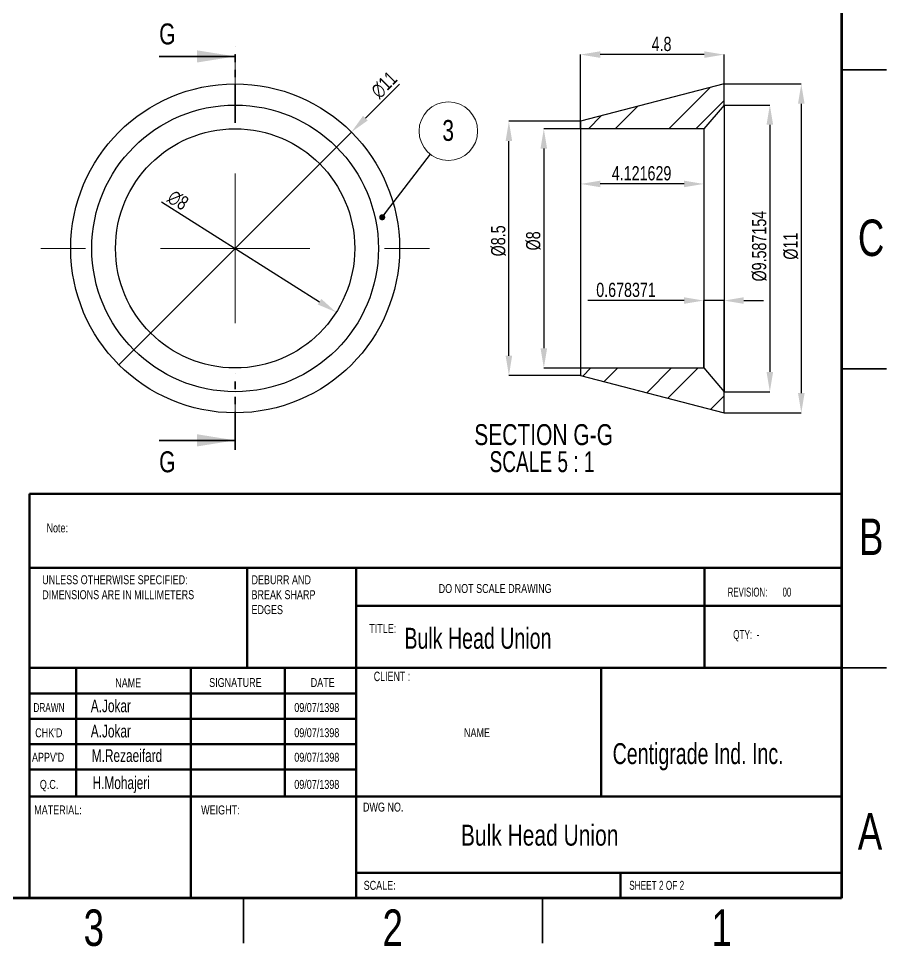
# Model space of a CAD drawing. Header units: millimetres. Extents: x 1113 to 2233, y 538 to 831.
# Drawn here: x 1382.7 to 1527.9, y 538 to 693.2 of the extents above; entities that cross this region are included whole.
import ezdxf

# ---------------------------------------------------------------- set-up
doc = ezdxf.new("R2010")
doc.units = ezdxf.units.MM
doc.linetypes.add('PHANTOM', pattern=[12.7, 6.35, -1.27, 1.27, -1.27, 1.27, -1.27])
doc.styles.add('SLDTEXTSTYLE0', font='TXT', dxfattribs={"width": 0.75})
doc.styles.add('SLDTEXTSTYLE1', font='TXT', dxfattribs={"width": 0.686449})
doc.styles.add('SLDTEXTSTYLE2', font='TXT', dxfattribs={"width": 0.652778})
doc.styles.add('SLDTEXTSTYLE3', font='TXT', dxfattribs={"width": 0.6875})
doc.styles.add('SLDTEXTSTYLE4', font='TXT', dxfattribs={"width": 0.7})
doc.styles.add('SLDTEXTSTYLE5', font='TXT', dxfattribs={"width": 0.678571})
doc.styles.add('SLDTEXTSTYLE6', font='TXT', dxfattribs={"width": 0.681818})
doc.styles.get("Standard").update_dxf_attribs({"font": 'arial.ttf'})
doc.dimstyles.new('SLDDIMSTYLE1', dxfattribs={"dimtxt": 0.18, "dimasz": 1.016, "dimexe": 0, "dimexo": 0.0625, "dimgap": 0, "dimtad": 0, "dimtih": 1, "dimtoh": 1, "dimdec": 0, "dimrnd": 1e-09, "dimzin": 0, "dimdsep": 46, "dimtxsty": 'Standard', "dimblk1": 'DOT', "dimblk2": 'DOT', "dimsah": 1, "dimcen": 0.09, "dimadec": 0, "dimazin": 0, "dimtfac": 1.016, "dimtdec": 0, "dimtofl": 0, "dimtmove": 0, "dimatfit": 3, "dimldrblk": 'DOT', "dimfxl": 1, "dimfrac": 2, "dimtolj": 1, "dimtzin": 0, "dimarcsym": 0})
doc.dimstyles.new('SLDDIMSTYLE10', dxfattribs={"dimtxt": 2.38125, "dimasz": 3.302, "dimexe": 0, "dimexo": 0.0625, "dimgap": 0.595312, "dimtad": 1, "dimdec": 1, "dimlfac": 0.2, "dimrnd": 1e-09, "dimzin": 12, "dimdsep": 46, "dimtxsty": 'SLDTEXTSTYLE0', "dimblk1": 'NONE', "dimsah": 1, "dimcen": 0, "dimadec": 0, "dimazin": 3, "dimtfac": 1, "dimtdec": 1, "dimtmove": 0, "dimatfit": 3, "dimldrblk": 'NONE', "dimfxl": 1, "dimfrac": 2, "dimtolj": 1, "dimtzin": 12, "dimarcsym": 0})
doc.dimstyles.new('SLDDIMSTYLE6', dxfattribs={"dimtxt": 2.38125, "dimasz": 3.302, "dimexe": 0, "dimexo": 0.0625, "dimgap": 0.595312, "dimtad": 1, "dimdec": 1, "dimlfac": 0.2, "dimrnd": 1e-09, "dimzin": 12, "dimdsep": 46, "dimtxsty": 'SLDTEXTSTYLE0', "dimsah": 1, "dimcen": 0, "dimadec": 0, "dimazin": 3, "dimtfac": 1, "dimtdec": 1, "dimtmove": 0, "dimatfit": 3, "dimfxl": 1, "dimfrac": 2, "dimtolj": 1, "dimtzin": 12, "dimarcsym": 0})
doc.dimstyles.new('SLDDIMSTYLE7', dxfattribs={"dimtxt": 2.38125, "dimasz": 3.302, "dimexe": 0, "dimexo": 0.0625, "dimgap": 0.595312, "dimtad": 1, "dimdec": 6, "dimlfac": 0.2, "dimrnd": 1e-09, "dimzin": 12, "dimdsep": 46, "dimtxsty": 'SLDTEXTSTYLE0', "dimsah": 1, "dimcen": 0.09, "dimadec": 0, "dimazin": 3, "dimtfac": 1, "dimtdec": 1, "dimtofl": 0, "dimtmove": 0, "dimatfit": 3, "dimfxl": 1, "dimfrac": 2, "dimtolj": 1, "dimtzin": 12, "dimarcsym": 0})
doc.dimstyles.new('SLDDIMSTYLE9', dxfattribs={"dimtxt": 2.38125, "dimasz": 3.302, "dimexe": 0, "dimexo": 0.0625, "dimgap": 0.595312, "dimtad": 1, "dimdec": 6, "dimlfac": 0.2, "dimrnd": 1e-09, "dimdsep": 46, "dimtxsty": 'SLDTEXTSTYLE0', "dimsah": 1, "dimcen": 0.09, "dimadec": 0, "dimazin": 2, "dimtfac": 1, "dimtdec": 1, "dimtmove": 0, "dimatfit": 0, "dimfxl": 1, "dimfrac": 2, "dimtolj": 1, "dimtzin": 12, "dimarcsym": 0})
pattern_1 = [(45, (1110.37, 536.097), (-6.7352, 6.7352), []), (45, (1114.861, 536.097), (-6.7352, 6.7352), [])]

# ---------------------------------------------------------------- blocks, each defined once
blk = doc.blocks.new('SW_NOTE_13')
at = {"color": 0, "linetype": 'Continuous', "lineweight": 0, "char_height": 1.5, "attachment_point": 1, "style": 'SLDTEXTSTYLE0'}
for s, insert in [('UNLESS OTHERWISE SPECIFIED:', (0, 1.93)), ('DIMENSIONS ARE IN MILLIMETERS', (0, -0.57))]:
    blk.add_mtext(s, dxfattribs=dict(at, insert=insert))
blk = doc.blocks.new('SW_NOTE_14')
at = {"color": 0, "linetype": 'Continuous', "lineweight": 0, "char_height": 1.5, "attachment_point": 1, "style": 'SLDTEXTSTYLE0'}
for s, insert in [('DEBURR AND', (0, 1.93)), ('BREAK SHARP', (0, -0.57)), ('EDGES', (0, -3.07))]:
    blk.add_mtext(s, dxfattribs=dict(at, insert=insert))
blk = doc.blocks.new('*D96')
at = {"color": 0, "linetype": 'Continuous', "lineweight": -2, "transparency": 16777216}
for p, q in [((1446.43, 682.24), (1440.73, 676.53)), ((1399.5, 635.31), (1438.39, 674.2))]:
    blk.add_line(p, q, dxfattribs=at)
at = {"color": 0, "linetype": 'Continuous', "transparency": 16777216}
blk.add_solid([(1440.34, 676.92), (1441.12, 676.14), (1438.39, 674.2)], dxfattribs=at)
at = {"layer": 'Defpoints', "color": 0, "linetype": 'Continuous', "transparency": 16777216}
for p in [(1438.39, 674.2), (1399.5, 635.31)]:
    blk.add_point(p, dxfattribs=at)
at = {"color": 0, "linetype": 'Continuous', "lineweight": 18, "transparency": 16777216, "insert": (1441.38, 681.39), "char_height": 2.381, "attachment_point": 1, "rotation": 45, "style": 'SLDTEXTSTYLE0'}
blk.add_mtext('\\A1;∅11', dxfattribs=at)
blk = doc.blocks.new('_NONE')
blk = doc.blocks.new('*D97')
at = {"color": 0, "linetype": 'Continuous', "lineweight": -2, "transparency": 16777216}
blk.add_line((1406.64, 662.53), (1433.06, 645.83), dxfattribs=at)
at = {"color": 0, "linetype": 'Continuous', "transparency": 16777216}
blk.add_solid([(1433.36, 646.3), (1432.77, 645.37), (1435.85, 644.07)], dxfattribs=at)
at = {"layer": 'Defpoints', "color": 0, "linetype": 'Continuous', "transparency": 16777216}
for p in [(1402.04, 665.44), (1435.85, 644.07)]:
    blk.add_point(p, dxfattribs=at)
at = {"color": 0, "linetype": 'Continuous', "lineweight": 18, "transparency": 16777216, "insert": (1408.73, 664.73), "char_height": 2.381, "attachment_point": 1, "rotation": 327.7147, "style": 'SLDTEXTSTYLE0'}
blk.add_mtext('\\A1;∅8', dxfattribs=at)
blk = doc.blocks.new('SW_NOTE_21')
at = {"color": 0, "linetype": 'Continuous', "lineweight": 0}
blk.add_circle((2.98, 3.88), 4.9, dxfattribs=at)
at = {"color": 0, "linetype": 'Continuous', "lineweight": 0, "insert": (2.95, 5.74), "char_height": 3.5, "attachment_point": 2, "style": 'SLDTEXTSTYLE0'}
blk.add_mtext('3', dxfattribs=at)
blk = doc.blocks.new('_DOT')
at = {"color": 0, "linetype": 'ByBlock', "lineweight": -2}
blk.add_line((-0.5, 0), (-1, 0), dxfattribs=at)
at = {"color": 0, "linetype": 'ByBlock', "const_width": 0.5}
blk.add_lwpolyline([(-0.25, 0, 1), (0.25, 0, 1)], format="xyb", close=True, dxfattribs=at)
blk = doc.blocks.new('SW_CENTERMARKSYMBOL_3')
at = {"color": 0, "linetype": 'Continuous', "lineweight": 0}
for p, q in [((0, 25), (0, 32.5)), ((0, 0), (0, 12.5)), ((-25, 0), (-32.5, 0)), ((0, 0), (-12.5, 0)), ((0, 0), (0, -12.5)), ((0, 0), (12.5, 0)), ((25, 0), (32.5, 0)), ((0, -25), (0, -32.5))]:
    blk.add_line(p, q, dxfattribs=at)
blk = doc.blocks.new('*D98')
at = {"color": 0, "linetype": 'Continuous', "lineweight": -2, "transparency": 16777216}
for p, q in [((1476.71, 674.82), (1476.71, 687.16)), ((1497.41, 687.16), (1480.01, 687.16)), ((1500.71, 678.78), (1500.71, 687.16))]:
    blk.add_line(p, q, dxfattribs=at)
at = {"color": 0, "linetype": 'Continuous', "transparency": 16777216}
for points in [[(1480.01, 687.71), (1480.01, 686.61), (1476.71, 687.16)], [(1497.41, 687.71), (1497.41, 686.61), (1500.71, 687.16)]]:
    blk.add_solid(points, dxfattribs=at)
at = {"layer": 'Defpoints', "color": 0, "linetype": 'Continuous', "transparency": 16777216}
for p in [(1476.71, 687.16), (1500.71, 678.72), (1476.71, 674.75)]:
    blk.add_point(p, dxfattribs=at)
at = {"color": 0, "linetype": 'Continuous', "lineweight": 18, "transparency": 16777216, "insert": (1490.26, 690.13), "char_height": 2.381, "attachment_point": 2, "style": 'SLDTEXTSTYLE0'}
blk.add_mtext('\\A1;4.8', dxfattribs=at)
blk = doc.blocks.new('*D99')
at = {"color": 0, "linetype": 'Continuous', "lineweight": -2, "transparency": 16777216}
for p, q in [((1476.71, 674.69), (1476.71, 665.53)), ((1497.32, 674.69), (1497.32, 665.53)), ((1494.02, 665.53), (1480.01, 665.53))]:
    blk.add_line(p, q, dxfattribs=at)
at = {"color": 0, "linetype": 'Continuous', "transparency": 16777216}
for points in [[(1480.01, 666.08), (1480.01, 664.98), (1476.71, 665.53)], [(1494.02, 666.08), (1494.02, 664.98), (1497.32, 665.53)]]:
    blk.add_solid(points, dxfattribs=at)
at = {"layer": 'Defpoints', "color": 0, "linetype": 'Continuous', "transparency": 16777216}
for p in [(1476.71, 674.75), (1497.32, 674.75), (1476.71, 665.53)]:
    blk.add_point(p, dxfattribs=at)
at = {"color": 0, "linetype": 'Continuous', "lineweight": 18, "transparency": 16777216, "insert": (1486.92, 668.51), "char_height": 2.3813, "attachment_point": 2, "style": 'SLDTEXTSTYLE0'}
blk.add_mtext('\\A1;4.121629', dxfattribs=at)
blk = doc.blocks.new('*D100')
at = {"color": 0, "linetype": 'Continuous', "lineweight": -2, "transparency": 16777216}
for p, q in [((1476.65, 674.75), (1470.57, 674.75)), ((1470.57, 671.45), (1470.57, 638.06)), ((1476.65, 634.75), (1470.57, 634.75))]:
    blk.add_line(p, q, dxfattribs=at)
at = {"color": 0, "linetype": 'Continuous', "transparency": 16777216}
for points in [[(1470.02, 671.45), (1471.12, 671.45), (1470.57, 674.75)], [(1470.02, 638.06), (1471.12, 638.06), (1470.57, 634.75)]]:
    blk.add_solid(points, dxfattribs=at)
at = {"layer": 'Defpoints', "color": 0, "linetype": 'Continuous', "transparency": 16777216}
for p in [(1476.71, 674.75), (1470.57, 634.75), (1476.71, 634.75)]:
    blk.add_point(p, dxfattribs=at)
at = {"color": 0, "linetype": 'Continuous', "lineweight": 18, "transparency": 16777216, "insert": (1467.6, 656.01), "char_height": 2.381, "attachment_point": 2, "rotation": 90, "style": 'SLDTEXTSTYLE0'}
blk.add_mtext('\\A1;%%c8', dxfattribs=at)
blk = doc.blocks.new('*D101')
at = {"color": 0, "linetype": 'Continuous', "lineweight": -2, "transparency": 16777216}
for p, q in [((1476.65, 676), (1464.73, 676)), ((1464.73, 636.81), (1464.73, 672.7)), ((1476.65, 633.5), (1464.73, 633.5))]:
    blk.add_line(p, q, dxfattribs=at)
at = {"color": 0, "linetype": 'Continuous', "transparency": 16777216}
for points in [[(1464.18, 672.7), (1465.28, 672.7), (1464.73, 676)], [(1464.18, 636.81), (1465.28, 636.81), (1464.73, 633.5)]]:
    blk.add_solid(points, dxfattribs=at)
at = {"layer": 'Defpoints', "color": 0, "linetype": 'Continuous', "transparency": 16777216}
for p in [(1464.73, 676), (1476.71, 676), (1476.71, 633.5)]:
    blk.add_point(p, dxfattribs=at)
at = {"color": 0, "linetype": 'Continuous', "lineweight": 18, "transparency": 16777216, "insert": (1461.75, 656.01), "char_height": 2.381, "attachment_point": 2, "rotation": 90, "style": 'SLDTEXTSTYLE0'}
blk.add_mtext('\\A1;%%c8.5', dxfattribs=at)
blk = doc.blocks.new('*D102')
at = {"color": 0, "linetype": 'Continuous', "lineweight": -2, "transparency": 16777216}
for p, q in [((1500.77, 682.25), (1513.63, 682.25)), ((1513.63, 678.95), (1513.63, 630.56)), ((1500.77, 627.25), (1513.63, 627.25))]:
    blk.add_line(p, q, dxfattribs=at)
at = {"color": 0, "linetype": 'Continuous', "transparency": 16777216}
for points in [[(1513.08, 678.95), (1514.18, 678.95), (1513.63, 682.25)], [(1513.08, 630.56), (1514.18, 630.56), (1513.63, 627.25)]]:
    blk.add_solid(points, dxfattribs=at)
at = {"layer": 'Defpoints', "color": 0, "linetype": 'Continuous', "transparency": 16777216}
for p in [(1500.71, 682.25), (1500.71, 627.25), (1513.63, 627.25)]:
    blk.add_point(p, dxfattribs=at)
at = {"color": 0, "linetype": 'Continuous', "lineweight": 18, "transparency": 16777216, "insert": (1510.65, 655.13), "char_height": 2.381, "attachment_point": 2, "rotation": 90, "style": 'SLDTEXTSTYLE0'}
blk.add_mtext('\\A1;%%c11', dxfattribs=at)
blk = doc.blocks.new('*D103')
at = {"color": 0, "linetype": 'Continuous', "lineweight": -2, "transparency": 16777216}
for p, q in [((1500.77, 678.72), (1508.37, 678.72)), ((1508.37, 675.42), (1508.37, 634.09)), ((1500.77, 630.79), (1508.37, 630.79))]:
    blk.add_line(p, q, dxfattribs=at)
at = {"color": 0, "linetype": 'Continuous', "transparency": 16777216}
for points in [[(1507.82, 675.42), (1508.92, 675.42), (1508.37, 678.72)], [(1507.82, 634.09), (1508.92, 634.09), (1508.37, 630.79)]]:
    blk.add_solid(points, dxfattribs=at)
at = {"layer": 'Defpoints', "color": 0, "linetype": 'Continuous', "transparency": 16777216}
for p in [(1500.71, 678.72), (1500.71, 630.79), (1508.37, 630.79)]:
    blk.add_point(p, dxfattribs=at)
at = {"color": 0, "linetype": 'Continuous', "lineweight": 18, "transparency": 16777216, "insert": (1505.39, 655.13), "char_height": 2.3813, "attachment_point": 2, "rotation": 90, "style": 'SLDTEXTSTYLE0'}
blk.add_mtext('\\A1;%%c9.587154', dxfattribs=at)
blk = doc.blocks.new('*D104')
at = {"color": 0, "linetype": 'Continuous', "lineweight": -2, "transparency": 16777216}
for p, q in [((1494.02, 646.03), (1477.92, 646.03)), ((1497.32, 634.82), (1497.32, 646.03)), ((1500.71, 646.03), (1497.32, 646.03)), ((1500.71, 630.85), (1500.71, 646.03)), ((1504.01, 646.03), (1507.32, 646.03))]:
    blk.add_line(p, q, dxfattribs=at)
at = {"color": 0, "linetype": 'Continuous', "transparency": 16777216}
for points in [[(1494.02, 646.58), (1494.02, 645.48), (1497.32, 646.03)], [(1504.01, 646.58), (1504.01, 645.48), (1500.71, 646.03)]]:
    blk.add_solid(points, dxfattribs=at)
at = {"layer": 'Defpoints', "color": 0, "linetype": 'Continuous', "transparency": 16777216}
for p in [(1497.32, 646.03), (1497.32, 634.75), (1500.71, 630.79)]:
    blk.add_point(p, dxfattribs=at)
at = {"color": 0, "linetype": 'Continuous', "lineweight": 18, "transparency": 16777216, "insert": (1484.32, 649.01), "char_height": 2.3813, "attachment_point": 2, "style": 'SLDTEXTSTYLE0'}
blk.add_mtext('\\A1;0.678371', dxfattribs=at)
blk = doc.blocks.new('SW_NOTE_22')
at = {"color": 0, "linetype": 'Continuous', "lineweight": 0, "char_height": 3.5, "attachment_point": 2}
for s, insert, style in [('SECTION G-G', (15.04, 4.51), 'SLDTEXTSTYLE0'), ('SCALE 5 : 1', (14.77, -0.01), 'SLDTEXTSTYLE6')]:
    blk.add_mtext(s, dxfattribs=dict(at, insert=insert, style=style))

msp = doc.modelspace()

# ---------------------------------------------------------------- hatches: boundary and pattern name
at = {"linetype": 'Continuous', "lineweight": 18}
h = msp.add_hatch(dxfattribs=at)
h.set_pattern_fill('ANSI32', style=0)
h.set_pattern_definition(pattern_1)
h.paths.add_polyline_path([(1500.711851, 682.2533386), (1476.711851, 676.0033386), (1476.711851, 674.7533386), (1497.3199962, 674.7533386), (1500.711851, 678.7212224)], flags=0)
h = msp.add_hatch(dxfattribs=at)
h.set_pattern_fill('ANSI32', style=0)
h.set_pattern_definition(pattern_1)
h.paths.add_polyline_path([(1497.3199962, 634.7533386), (1476.711851, 634.7533386), (1476.711851, 633.5033386), (1500.711851, 627.2533386), (1500.711851, 630.7854547)], flags=0)

# ---------------------------------------------------------------- linework, layer by layer
at = {"color": 7, "linetype": 'Continuous', "lineweight": 70}
for p, q in [((1520.3704686, 823.0966835), (1520.3704686, 546.0966835)), ((1520.3704686, 546.0966835), (1120.3704686, 546.0966835))]:
    msp.add_line(p, q, dxfattribs=at)
at = {"color": 7, "linetype": 'PHANTOM', "lineweight": 35}
for p, q in [((1418.9455828, 675.7408386), (1418.9455828, 688.4408386)), ((1418.9455828, 621.0658386), (1418.9455828, 633.7721886))]:
    msp.add_line(p, q, dxfattribs=at)
at = {"color": 7, "linetype": 'Continuous', "lineweight": 35}
for p, q in [((1406.2455828, 686.8533386), (1418.9455828, 686.8533386)), ((1527.8704686, 684.5966835), (1520.3704686, 684.5966835)), ((1520.3704686, 684.5966835), (1527.8704686, 684.5966835)), ((1520.3704686, 634.5966835), (1527.8704686, 634.5966835)), ((1406.2455828, 622.6533386), (1418.9455828, 622.6533386)), ((1520.3704686, 584.5966835), (1527.8704686, 584.5966835)), ((1420.3704686, 546.0966835), (1420.3704686, 538.5966835)), ((1470.3704686, 546.0966835), (1470.3704686, 538.5966835))]:
    msp.add_line(p, q, dxfattribs=at)
at = {"color": 7, "linetype": 'Continuous', "lineweight": 25}
for p, q in [((1500.7118508, 682.2533384), (1476.7118508, 676.0033397)), ((1500.7118508, 678.721223), (1500.7118508, 682.2533384)), ((1500.7118508, 678.721223), (1497.3199961, 674.7533395)), ((1500.7118508, 678.721223), (1500.7118508, 630.7854541)), ((1476.7118508, 676.0033397), (1476.7118508, 674.7533395)), ((1497.3199961, 674.7533395), (1476.7118508, 674.7533395)), ((1476.7118508, 674.7533395), (1476.7118508, 634.7533376)), ((1497.3199961, 674.7533395), (1497.3199961, 634.7533376)), ((1476.7118508, 634.7533376), (1497.3199961, 634.7533376)), ((1476.7118508, 634.7533376), (1476.7118508, 633.5033374)), ((1497.3199961, 634.7533376), (1500.7118508, 630.7854541)), ((1476.7118508, 633.5033374), (1500.7118508, 627.2533387)), ((1500.7118508, 627.2533387), (1500.7118508, 630.7854541))]:
    msp.add_line(p, q, dxfattribs=at)
at = {"color": 7, "linetype": 'Continuous', "lineweight": 50}
for p, q in [((1384.5704686, 613.6936889), (1520.3704686, 613.6936889)), ((1384.5704686, 613.6936889), (1384.5704686, 601.3466835)), ((1384.5704686, 601.3466835), (1520.3704686, 601.3466835)), ((1384.5704686, 601.3466835), (1384.5704686, 546.3466835)), ((1420.9704686, 601.3466835), (1420.9704686, 584.5966835)), ((1439.1704686, 601.3466835), (1439.1704686, 546.0966835)), ((1497.460495, 584.5966835), (1497.460495, 601.3466835)), ((1520.3704686, 594.9716835), (1439.1704686, 594.9716835)), ((1520.3704686, 584.5966835), (1384.5704686, 584.5966835)), ((1392.3704686, 584.5966835), (1392.3704686, 563.0966835)), ((1411.5614211, 584.5966835), (1411.5614211, 546.3466835)), ((1427.2765448, 584.5966835), (1427.2765448, 563.0966835)), ((1439.1704686, 546.3466835), (1439.1704686, 584.5966835)), ((1480.1564088, 563.0966835), (1480.1564088, 584.5966835)), ((1439.1704686, 580.3466835), (1384.5704686, 580.3466835)), ((1439.1704686, 576.0966835), (1384.5704686, 576.0966835)), ((1439.1704686, 571.8466835), (1384.5704686, 571.8466835)), ((1439.1704686, 567.5966835), (1384.5704686, 567.5966835)), ((1394.9704686, 563.0966835), (1384.5704686, 563.0966835)), ((1394.9704686, 563.0966835), (1520.3704686, 563.0966835)), ((1439.1704686, 550.3466835), (1520.3704686, 550.3466835)), ((1483.3704686, 546.0966835), (1483.3704686, 550.3466835))]:
    msp.add_line(p, q, dxfattribs=at)
at = {"color": 7, "linetype": 'Continuous', "lineweight": 25}
for radius in [27.5, 23.9678838, 20]:
    msp.add_circle((1418.9455828, 654.7533386), radius, dxfattribs=at)
at = {"color": 7, "linetype": 'Continuous', "lineweight": 35}
for points in [[(1418.9455828, 686.8533386), (1412.5955828, 687.8693386), (1412.5955828, 685.8373386)], [(1418.9455828, 622.6533386), (1412.5955828, 623.6693386), (1412.5955828, 621.6373386)]]:
    msp.add_solid(points, dxfattribs=at)

# ---------------------------------------------------------------- block references
at = {"color": 7, "linetype": 'Continuous', "lineweight": 0}
for name, p in [('SW_CENTERMARKSYMBOL_3', (1418.9455828, 654.7533386)), ('SW_NOTE_21', (1451.6234455, 670.488927)), ('SW_NOTE_22', (1455.5001209, 620.8516958)), ('SW_NOTE_13', (1386.6792987, 598.1661729)), ('SW_NOTE_14', (1421.6796843, 598.1661731))]:
    msp.add_blockref(name, p, dxfattribs=at)

# ---------------------------------------------------------------- texts
at = {"color": 7, "linetype": 'Continuous', "char_height": 3.5, "attachment_point": 1, "style": 'SLDTEXTSTYLE0'}
for insert in [(1406.2455828, 692.3641448), (1406.2455828, 620.8182401)]:
    msp.add_mtext('G', dxfattribs=dict(at, insert=insert))
at = {"color": 7, "linetype": 'Continuous', "lineweight": 0}
for s, insert, char_height, attachment_point, style in [('C', (1525.3069686, 659.5723739), 6.096, 2, 'SLDTEXTSTYLE0'), ('Note:', (1387.4027487, 608.7629825), 1.5, 1, 'SLDTEXTSTYLE0'), ('B', (1525.3239019, 609.5723739), 6.096, 2, 'SLDTEXTSTYLE0'), ('DO NOT SCALE DRAWING', (1452.9851092, 598.6296771), 1.5, 1, 'SLDTEXTSTYLE0'), ('REVISION:       00', (1501.3253586, 598.0314568), 1.5, 1, 'SLDTEXTSTYLE2'), ('TITLE:', (1441.381537, 591.9623181), 1.5, 1, 'SLDTEXTSTYLE0'), ('Bulk Head Union', (1447.2594498, 591.3075738), 3.5, 1, 'SLDTEXTSTYLE4'), ('QTY:  -', (1502.246257, 590.932805), 1.5, 1, 'SLDTEXTSTYLE5'), ('CLIENT :', (1442.1299838, 583.9819524), 1.5875, 1, 'SLDTEXTSTYLE4'), ('NAME', (1398.8927078, 582.8481661), 1.5, 1, 'SLDTEXTSTYLE0'), ('SIGNATURE', (1414.6040562, 582.9084399), 1.5, 1, 'SLDTEXTSTYLE0'), ('DATE', (1431.5882944, 582.9084399), 1.5, 1, 'SLDTEXTSTYLE0'), ('A.Jokar', (1394.8068702, 579.3158961), 2.11666667, 1, 'SLDTEXTSTYLE4'), ('09/07/1398', (1428.8390758, 578.731465), 1.5, 1, 'SLDTEXTSTYLE0'), ('DRAWN', (1385.2138315, 578.7314648), 1.5, 1, 'SLDTEXTSTYLE1'), ("CHK'D", (1385.5096908, 574.5085365), 1.5, 1, 'SLDTEXTSTYLE0'), ('A.Jokar', (1394.8068702, 575.0929678), 2.11666667, 1, 'SLDTEXTSTYLE4'), ('09/07/1398', (1428.8390758, 574.5222162), 1.5, 1, 'SLDTEXTSTYLE0'), ('NAME', (1457.2216737, 574.522216), 1.5, 1, 'SLDTEXTSTYLE0'), ('M.Rezaeifard', (1394.9695879, 570.9969814), 2.116666667, 1, 'SLDTEXTSTYLE4'), ('Centigrade Ind. Inc.', (1482.0780422, 572.0200991), 3.5, 1, 'SLDTEXTSTYLE4'), ("APPV'D", (1384.972191, 570.4125501), 1.5, 1, 'SLDTEXTSTYLE0'), ('09/07/1398', (1428.8390758, 570.4125503), 1.5, 1, 'SLDTEXTSTYLE0'), ('H.Mohajeri', (1395.1047714, 566.4567506), 2.11666667, 1, 'SLDTEXTSTYLE4'), ('Q.C.', (1386.2858627, 565.8723193), 1.5, 1, 'SLDTEXTSTYLE0'), ('09/07/1398', (1428.8390758, 565.8723195), 1.5, 1, 'SLDTEXTSTYLE0'), ('DWG NO.', (1440.3234708, 562.0827398), 1.5, 1, 'SLDTEXTSTYLE0'), ('MATERIAL:', (1385.3457063, 561.6013456), 1.5, 1, 'SLDTEXTSTYLE0'), ('WEIGHT:', (1413.2640752, 561.5999298), 1.4986, 1, 'SLDTEXTSTYLE0'), ('A', (1525.127052, 560.3223739), 6.096, 2, 'SLDTEXTSTYLE0'), ('Bulk Head Union', (1456.7058502, 558.3875202), 3.5, 1, 'SLDTEXTSTYLE0'), ('SCALE:', (1440.4444347, 548.9967708), 1.5, 1, 'SLDTEXTSTYLE0'), ('SHEET 2 OF 2', (1484.8487631, 548.9967708), 1.5, 1, 'SLDTEXTSTYLE3'), ('3', (1395.3090853, 544.2103739), 6.096, 2, 'SLDTEXTSTYLE0'), ('2', (1445.3090853, 544.2103739), 6.096, 2, 'SLDTEXTSTYLE0'), ('1', (1500.3090853, 544.2103739), 6.096, 2, 'SLDTEXTSTYLE0')]:
    msp.add_mtext(s, dxfattribs=dict(at, insert=insert, char_height=char_height, attachment_point=attachment_point, style=style))

# ---------------------------------------------------------------- dimensions: what is measured, and where the dimension line sits
at = {"color": 7, "linetype": 'Continuous', "lineweight": 18}
for base, p1, p2, dimstyle, picture, middle in [((1476.711851, 687.1581071), (1500.711851, 678.7212224), (1476.711851, 674.7533386), 'SLDDIMSTYLE7', '*D98', (1490.2627463, 687.1581071)), ((1476.711851, 665.5342901), (1497.3199962, 674.7533386), (1476.711851, 674.7533386), 'SLDDIMSTYLE7', '*D99', (1486.9162032, 665.5342901)), ((1497.3199962, 646.0346194), (1500.711851, 630.7854547), (1497.3199962, 634.7533386), 'SLDDIMSTYLE9', '*D104', (1484.3163868, 646.0346194))]:
    dim = msp.add_linear_dim(base=base, p1=p1, p2=p2, dimstyle=dimstyle, dxfattribs=at)
    dim.commit()
    dim.dimension.update_dxf_attribs({"geometry": picture, "text_midpoint": middle, "dimtype": 160})
dim = msp.add_diameter_dim_2p(p1=(1399.5001463, 635.3079021), p2=(1438.3910193, 674.198775), dimstyle='SLDDIMSTYLE10', dxfattribs=at)
dim.commit()
dim.dimension.update_dxf_attribs({"geometry": '*D96', "text_midpoint": (1443.4817019, 681.8151548)})
for base, p1, p2, picture, middle in [((1513.6286086, 627.2533386), (1500.711851, 682.2533386), (1500.711851, 627.2533386), '*D102', (1513.6286086, 655.1256477)), ((1508.3672654, 630.7854547), (1500.711851, 678.7212224), (1500.711851, 630.7854547), '*D103', (1508.3672654, 655.1256477)), ((1464.7300103, 676.0033386), (1476.711851, 633.5033386), (1476.711851, 676.0033386), '*D101', (1464.7300103, 656.0095136)), ((1470.5744261, 634.7533386), (1476.711851, 674.7533386), (1476.711851, 634.7533386), '*D100', (1470.5744261, 656.0095136))]:
    dim = msp.add_linear_dim(base=base, p1=p1, p2=p2, angle=90, text='%%c<>', dimstyle='SLDDIMSTYLE7', dxfattribs=at)
    dim.commit()
    dim.dimension.update_dxf_attribs({"geometry": picture, "text_midpoint": middle, "dimtype": 160})
dim = msp.add_diameter_dim_2p(p1=(1402.0376075, 665.4360522), p2=(1435.8535581, 644.0706249), dimstyle='SLDDIMSTYLE6', dxfattribs=at)
dim.commit()
dim.dimension.update_dxf_attribs({"geometry": '*D97', "text_midpoint": (1408.4011562, 661.4154662), "dimtype": 163})

# ---------------------------------------------------------------- leaders
at = {"color": 7, "linetype": 'Continuous', "lineweight": 0}
msp.add_leader([(1443.5422394, 659.9561706), (1451.6234455, 670.488927)], dimstyle='SLDDIMSTYLE1', dxfattribs=at)

doc.saveas('drawing.dxf')
